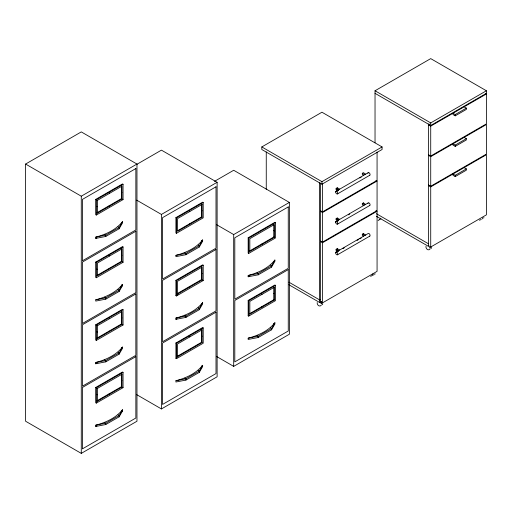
<?xml version="1.0" encoding="UTF-8"?>
<svg xmlns="http://www.w3.org/2000/svg" width="512" height="512" viewBox="0 0 512 512"><rect width="100%" height="100%" fill="white"/><g stroke="black" fill="none" stroke-linecap="round" stroke-linejoin="round"><path stroke-width="0.77" d="M317.21 302.515C316.71 304.723 319.59 307.552 321.382 305.101M335.616 191.962L335.936 191.264A1.536 0.883 60 0 1 337.466 192.147A1.536 0.883 60 0 1 337.466 193.92A1.536 0.883 60 0 1 335.936 193.03L335.616 191.962L338.4 190.355L336.141 189.056M335.616 222.182L335.936 221.478A1.536 0.883 60 0 1 337.466 222.368A1.536 0.883 60 0 1 337.466 224.134A1.536 0.883 60 0 1 335.936 223.251L335.616 222.182L338.4 220.576L336.141 219.27M335.616 252.838L335.936 252.134A1.536 0.883 60 0 1 337.466 253.024A1.536 0.883 60 0 1 337.466 254.79A1.536 0.883 60 0 1 335.936 253.907L335.616 252.838L338.4 251.232L336.141 249.926M367.91 173.318L368.23 172.614A1.536 0.883 60 0 1 369.856 173.677A1.536 0.883 60 0 1 369.536 175.341M367.91 203.539L368.23 202.835A1.536 0.883 60 0 1 369.856 203.898A1.536 0.883 60 0 1 369.536 205.562M425.984 246.342C425.485 248.55 428.365 251.379 430.157 248.928M365.722 174.298L363.43 172.659L362.317 173.299L362.317 174.586L363.52 175.283M365.722 204.518L363.43 202.88L362.317 203.52L362.317 204.806L363.52 205.504M365.722 235.174L363.43 233.536L362.317 234.176L362.317 235.462L363.52 236.16M372.934 275.059L370.643 276.384M374.995 274.144L375.162 273.773M483.77 217.965L483.936 217.6M122.49 221.677L119.149 227.462L105.779 235.174L95.757 237.107L95.757 238.394L105.779 236.461L119.149 228.749L122.49 222.963L122.49 221.677C115.994 229.843 105.773 234.502 95.757 237.107M122.49 284.365L119.149 290.15L105.779 297.869L95.757 299.795L95.757 301.082L105.779 299.149L119.149 291.437L122.49 285.651L122.49 284.365C115.994 292.531 105.773 297.19 95.757 299.795M122.49 347.053L119.149 352.838L105.786 360.557L95.763 362.483L95.763 363.77L105.786 361.843L119.149 354.125L122.49 348.339L122.49 347.053C116 355.219 105.773 359.878 95.763 362.483M202.643 239.917L199.302 245.702L185.939 253.421L175.917 255.347L175.917 256.634L185.939 254.707L199.302 246.989L202.643 241.203L202.643 239.917C196.154 248.083 185.926 252.742 175.917 255.347M122.49 409.741L119.149 415.526L105.779 423.245L95.757 425.171L95.757 426.458L105.779 424.531L119.149 416.813L122.49 411.027L122.49 409.741C115.994 417.907 105.773 422.566 95.757 425.171M202.643 302.605L199.302 308.397L185.939 316.109L175.917 318.042L175.917 319.322L185.939 317.395L199.302 309.683L202.643 303.891L202.643 302.605C196.154 310.778 185.926 315.437 175.917 318.042M202.643 365.299L199.302 371.085L185.939 378.797L175.917 380.73L175.917 382.016L185.939 380.083L199.302 372.371L202.643 366.586L202.643 365.299C196.154 373.466 185.926 378.125 175.917 380.73M274.893 260.045L271.552 265.83L258.189 273.542L248.166 275.475L248.166 276.762L258.189 274.829L271.552 267.117L274.893 261.331L274.893 260.045C268.403 268.211 258.182 272.87 248.166 275.475M274.893 322.733L271.552 328.518L258.189 336.237L248.166 338.163L248.166 339.45L258.189 337.523L271.552 329.805L274.893 324.019L274.893 322.733C268.403 330.899 258.182 335.558 248.166 338.163M379.488 219.674L378.106 220.563M25.6 164.051L81.28 131.904L136.966 164.051L136.966 421.235L81.28 453.382L25.6 421.235L25.6 164.051L81.28 196.198L136.966 164.051M136.691 164.435L161.434 150.144L217.12 182.291L217.12 376.787L161.434 408.941L136.691 394.65M95.757 199.373L122.49 183.942L123.046 184.262L123.046 199.61L96.314 215.046L95.757 214.72L95.757 199.373L96.314 199.693L123.046 184.262M96.87 200.013L97.427 200.333L121.933 186.182L121.933 198.97L97.427 213.12L96.87 212.8L121.376 198.65L121.933 198.97M95.757 238.394L96.87 237.747M261.805 146.938L321.946 112.218L382.08 146.938L382.08 149.51L321.946 184.23L261.805 149.51L261.805 146.938L321.946 181.658L382.08 146.938M214.438 181.382L233.69 170.272L289.37 202.419L289.37 334.227L233.69 366.374L216.506 356.448M375.034 142.771L375.034 90.765L430.72 58.618L486.4 90.765L486.4 93.338L430.72 125.485L375.034 93.338M136.691 200.154L161.434 214.438L217.12 182.291M95.757 262.061L122.49 246.63L123.046 246.95L123.046 262.304L96.314 277.734L95.757 277.414L95.757 262.061L96.314 262.381L123.046 246.95M175.917 217.613L202.643 202.182L203.2 202.509L203.2 217.856L176.474 233.286L175.917 232.966L175.917 217.613L176.474 217.939L203.2 202.509M121.933 248.87L97.427 263.021L97.427 275.808L96.87 275.488L121.376 261.338L121.933 261.664L121.933 248.87L121.376 248.55L121.376 261.338M202.086 204.429L177.581 218.579L177.581 231.366L202.086 217.216L202.086 204.429L201.53 204.109L201.53 216.896L177.702 230.65M97.427 275.808L121.933 261.664M121.376 286.291L122.49 285.651M216.506 224.64L233.69 234.566L289.37 202.419M375.034 90.765L430.72 122.912L486.4 90.765M376.403 216.294L428.493 246.362L428.493 124.198L429.05 123.878L429.05 124.518L428.493 124.845L430.72 126.125L486.4 93.978L486.4 123.878L430.72 156.026L428.493 154.739M455.219 114.554L466.355 108.128L466.355 109.408L455.219 115.84L452.992 114.554L452.992 113.267L455.219 114.554L455.219 115.84M95.763 324.749L122.49 309.318L123.046 309.638L123.046 324.992L96.32 340.422L95.763 340.102L95.763 324.749L96.32 325.069L123.046 309.638M248.166 237.741L274.893 222.31L275.45 222.63L275.45 237.984L248.723 253.414L248.166 253.088L248.166 237.741L248.723 238.061L275.45 222.63M175.917 280.307L202.643 264.87L203.2 265.197L203.2 280.544L176.474 295.974L175.917 295.654L175.917 280.307L176.474 280.627L203.2 265.197M96.87 325.389L97.427 325.709L121.933 311.565L121.933 324.352L97.427 338.502L96.87 338.176L121.376 324.026L121.933 324.352M337.952 190.739L336.141 189.696L336.141 188.41L337.254 187.77L339.667 189.158M335.77 191.411L368.07 172.768M359.827 177.984L361.184 177.203M337.466 193.92L369.76 175.27M249.274 251.168L273.786 237.018L274.342 237.338L274.342 224.55L249.83 238.701L249.83 251.488L274.342 237.338M177.702 293.338L201.53 279.584L202.086 279.904L202.086 267.117L177.581 281.267L177.581 294.054L202.086 279.904M175.917 295.654L177.971 294.47M320.275 183.053L320.275 210.592L322.502 211.878L377.069 180.371L377.069 152.051M322.502 212.518L377.069 181.018L377.069 210.592L322.502 242.099L320.275 240.813L320.275 211.232L322.502 212.518L322.502 242.099M428.493 155.386L430.72 156.666L486.4 124.518L486.4 154.099L430.72 186.246L428.493 184.96M455.219 145.094L466.355 138.669L466.355 139.949L455.219 146.381L452.992 145.094L452.992 143.808L455.219 145.094L455.219 146.381M337.952 220.96L336.141 219.917L336.141 218.63L337.254 217.984L339.667 219.379M335.77 221.632L368.07 202.982M348.32 214.848L349.67 214.067M337.466 224.134L369.76 205.491M95.763 363.77L96.877 363.123M248.166 276.762L249.28 276.115M175.917 319.322L177.03 318.682M322.502 242.739L377.069 211.238L377.069 271.354L322.502 302.861L320.275 301.574L320.275 241.453L322.502 242.739L322.502 302.861M428.493 185.6L430.72 186.886L486.4 154.739L486.4 214.854L430.72 247.008L428.493 245.722M455.219 175.315L466.355 168.883L466.355 170.17L455.219 176.602L452.992 175.315L452.992 174.029L455.219 175.315L455.219 176.602M95.757 387.437L122.49 372.006L123.046 372.326L123.046 387.68L96.314 403.11L95.757 402.79L95.757 387.437L96.314 387.763L123.046 372.326M337.952 251.616L336.141 250.573L336.141 249.286L337.254 248.64L339.667 250.035M248.166 300.429L274.893 284.998L275.45 285.318L275.45 300.672L248.723 316.102L248.166 315.782L248.166 300.429L248.723 300.749L275.45 285.318M175.917 342.995L202.643 327.565L203.2 327.885L203.2 343.232L176.474 358.669L175.917 358.342L175.917 342.995L176.474 343.315L203.2 327.885M96.87 388.077L97.427 388.403L121.933 374.253L121.933 387.04L97.427 401.19L96.87 400.87L121.376 386.72L121.933 387.04M274.342 287.245L249.83 301.389L249.83 314.182L274.342 300.032L274.342 287.245L273.786 286.918L273.786 299.706L249.274 313.856M335.77 252.288L368.23 233.491A1.536 0.883 60 0 1 369.856 234.554A1.536 0.883 60 0 1 369.536 236.218M202.086 329.805L177.581 343.955L177.581 356.742L202.086 342.592L202.086 329.805L201.53 329.485L201.53 342.272L177.702 356.032M342.899 248.634L344.256 247.853M357.12 240.422L358.477 239.642M359.827 238.861L361.184 238.074M337.466 254.79L369.76 236.147M248.166 315.782L249.536 314.989M175.917 358.342L177.286 357.555M95.757 426.458L96.87 425.818M121.376 411.674L122.49 411.027M320.275 299.642L319.718 299.962L288.877 282.157M288.877 284.73L319.718 302.534L321.094 301.741M372.275 274.445L372.832 274.125A1.709 0.986 60 0 1 372.512 274.112M429.664 247.942L430.221 247.622A1.709 0.986 60 0 1 429.786 247.584M481.274 219.501L479.411 220.211M379.155 219.162L379.584 219.341M485.286 93.338L486.4 93.978M464.128 106.842L466.355 108.128M464.128 137.382L466.355 138.669M464.128 167.597L466.355 168.883M375.955 180.371L377.069 181.018M362.317 173.299L364.73 174.694M375.955 210.592L377.069 211.238M336.141 188.41L338.554 189.805M362.317 203.52L364.73 204.915M376.403 213.722L428.493 243.789M336.141 218.63L338.554 220.026M362.317 234.176L364.73 235.571M336.141 249.286L338.554 250.682M273.786 230.624L274.342 230.944M261.53 244.096L262.086 244.416M201.53 210.502L202.086 210.822M201.53 216.896L202.086 217.216M189.28 211.181L189.837 211.501M270.438 265.184L271.552 265.83L271.552 267.117M189.28 223.968L189.837 224.288M121.376 192.256L121.933 192.576M257.075 272.902L258.189 273.542L258.189 274.829M122.49 199.29L123.046 199.61M109.126 192.934L109.683 193.261M198.189 245.062L199.302 245.702L199.302 246.989M273.786 293.312L274.342 293.638M273.786 299.706L274.342 300.032M109.126 205.728L109.683 206.048M261.53 293.997L262.086 294.317M184.826 252.781L185.939 253.421L185.939 254.707M96.87 206.406L97.427 206.726M261.53 306.784L262.086 307.104M201.53 273.19L202.086 273.51M118.035 226.816L119.149 227.462L119.149 228.749M202.643 280.224L203.2 280.544M270.438 327.878L271.552 328.518L271.552 329.805M104.666 234.534L105.779 235.174L105.779 236.461M189.28 286.656L189.837 286.982M121.376 254.944L121.933 255.264M257.075 335.59L258.189 336.237L258.189 337.523M122.49 261.978L123.046 262.304M109.126 255.629L109.683 255.949M198.189 307.75L199.302 308.397L199.302 309.683M109.126 268.416L109.683 268.736M184.826 315.469L185.939 316.109L185.939 317.395M96.87 269.094L97.427 269.414M201.53 335.878L202.086 336.198M118.035 289.51L119.149 290.15L119.149 291.437M201.53 342.272L202.086 342.592M189.28 336.557L189.837 336.883M104.666 297.222L105.779 297.869L105.779 299.149M189.28 349.35L189.837 349.67M121.376 317.632L121.933 317.958M122.49 324.672L123.046 324.992M109.126 318.317L109.683 318.637M198.189 370.438L199.302 371.085L199.302 372.371M109.126 331.104L109.683 331.424M184.826 378.157L185.939 378.797L185.939 380.083M96.87 331.782L97.427 332.102M118.035 352.198L119.149 352.838L119.149 354.125M104.672 359.91L105.786 360.557L105.786 361.843M121.933 374.253L121.376 373.933L121.376 386.72M121.376 380.326L121.933 380.646M122.49 387.36L123.046 387.68M109.126 393.792L109.683 394.112M96.87 394.47L97.427 394.797M118.035 414.886L119.149 415.526L119.149 416.813M104.666 422.598L105.779 423.245L105.779 424.531M430.72 122.912L430.72 125.485M430.72 126.125L430.72 156.026M430.72 156.666L430.72 186.246M430.72 186.886L430.72 247.008M363.43 202.88L363.43 203.68M363.43 233.536L363.43 234.144M337.254 187.77L337.254 188.41M337.254 217.984L337.254 218.63M337.254 248.64L337.254 249.248M322.502 183.552L322.502 211.878M321.946 181.658L321.946 184.23M321.446 301.466L321.446 303.795A1.709 0.986 60 0 1 321.242 303.808M320.89 301.786L320.89 303.341M319.718 182.765L319.718 302.534M273.786 224.23L273.786 237.018M273.779 323.373L273.779 324.019M266.259 151.904L266.259 189.376M248.723 238.061L248.723 253.414M248.723 300.749L248.723 316.102M233.69 234.566L233.69 366.374M201.53 240.563L201.53 241.203M201.53 266.797L201.53 279.584M201.53 365.939L201.53 366.586M176.474 217.939L176.474 233.286M176.474 280.627L176.474 295.974M176.474 343.315L176.474 358.669M161.434 214.438L161.434 408.941M121.376 185.862L121.376 198.65M121.376 222.317L121.376 222.963M121.376 285.005L121.376 285.651M121.376 311.238L121.376 324.026M121.376 347.693L121.376 348.339M121.376 410.387L121.376 411.027M97.427 200.333L97.427 213.12M97.427 325.709L97.427 338.502M97.427 388.403L97.427 401.19M96.314 199.693L96.314 215.046M96.314 262.381L96.314 277.734M96.32 325.069L96.32 340.422M96.314 387.763L96.314 403.11M81.28 196.198L81.28 453.382M374.106 273.952A2.362 1.363 60 0 1 373.619 275.034M322.72 303.622A2.362 1.363 60 0 1 322.234 304.704M482.88 217.773A2.362 1.363 60 0 1 482.387 218.854M431.494 247.45A2.362 1.363 60 0 1 431.008 248.531M380.826 218.195A2.362 1.363 60 0 1 380.333 219.277M135.853 168.55L82.394 199.411L82.394 260.813L135.853 229.952L135.853 168.55M135.853 231.238L82.394 262.099L82.394 323.501L135.853 292.64L135.853 231.238M216.006 186.79L162.547 217.658L162.547 279.059L216.006 248.198L216.006 186.79M135.853 293.926L82.394 324.787L82.394 386.195L135.853 355.328L135.853 293.926M288.256 206.918L234.803 237.779L234.803 299.181L288.256 268.32L288.256 206.918M216.006 249.485L162.547 280.346L162.547 341.747L216.006 310.886L216.006 249.485M135.853 356.614L82.394 387.482L82.394 448.883L135.853 418.022L135.853 356.614M288.256 269.606L234.803 300.467L234.803 361.875L288.256 331.008L288.256 269.606M216.006 312.173L162.547 343.034L162.547 404.435L216.006 373.574L216.006 312.173"/></g></svg>
